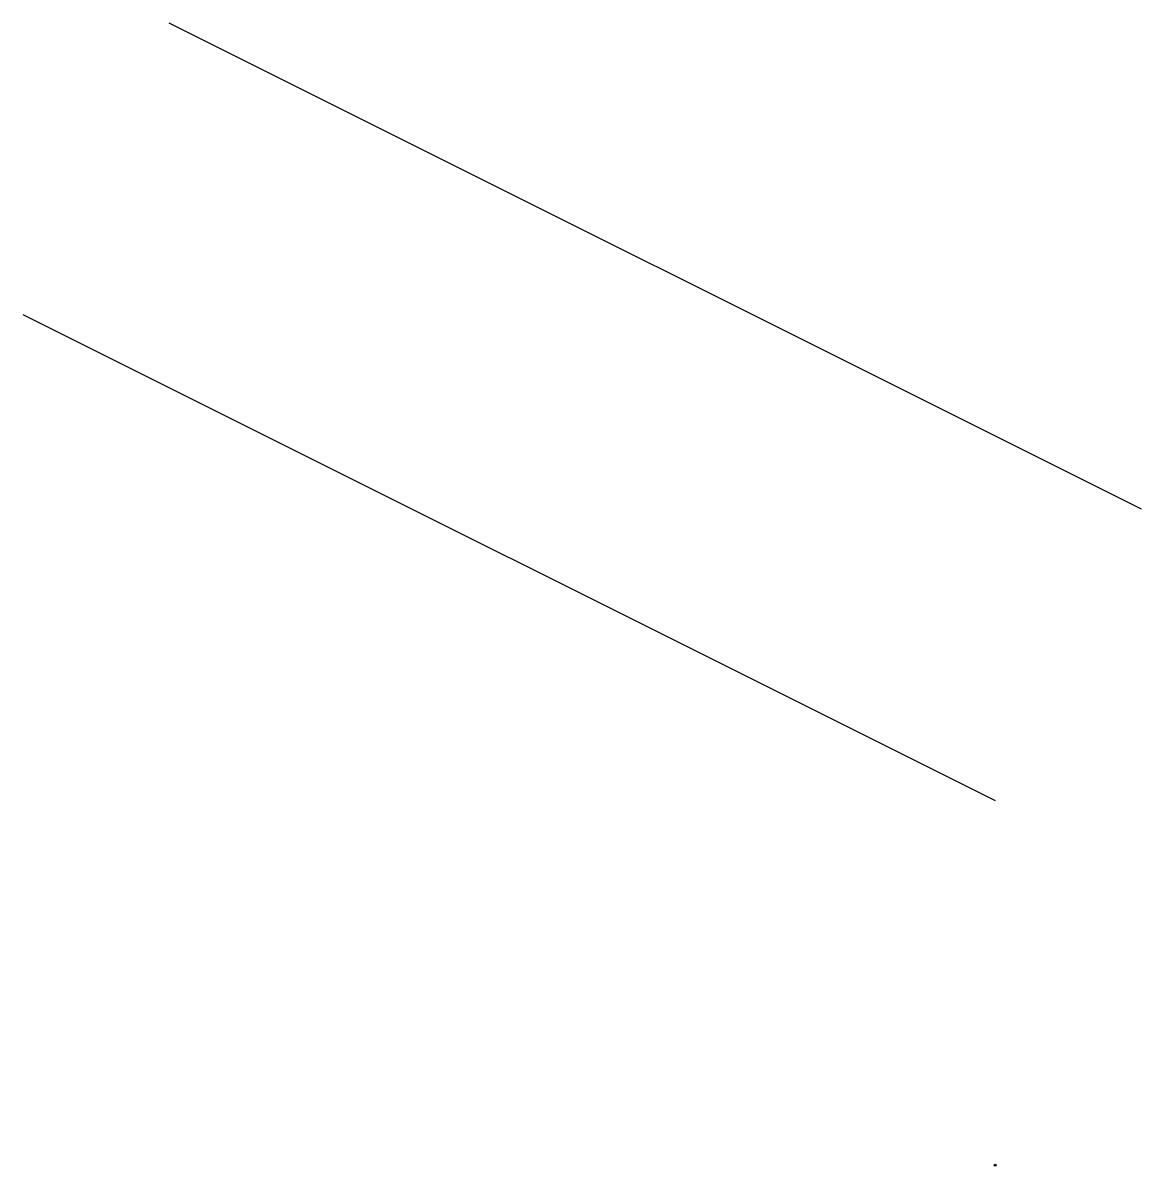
# Model space of a CAD drawing. Units: millimetres at full size, sheet at 1:100. Extents: x -15551 to 12612, y -18821 to 9980.
import ezdxf

# ---------------------------------------------------------------- set-up
doc = ezdxf.new("R2010")
doc.units = ezdxf.units.MM
doc.header["$LTSCALE"] = 100
doc.header["$PDMODE"] = 32
doc.header["$PDSIZE"] = 50
doc.layers.add('0-0', color=7, linetype='Continuous')

msp = doc.modelspace()

# ---------------------------------------------------------------- linework, layer by layer
at = {"layer": '0-0'}
for p, q in [((-11877.6, 9979.6), (12612.2, -2265.3)), ((-15551, 2632.7), (8938.8, -9612.2))]:
    msp.add_line(p, q, dxfattribs=at)
msp.add_point((8938.8, -18795.9), dxfattribs=at)

doc.saveas('drawing.dxf')
